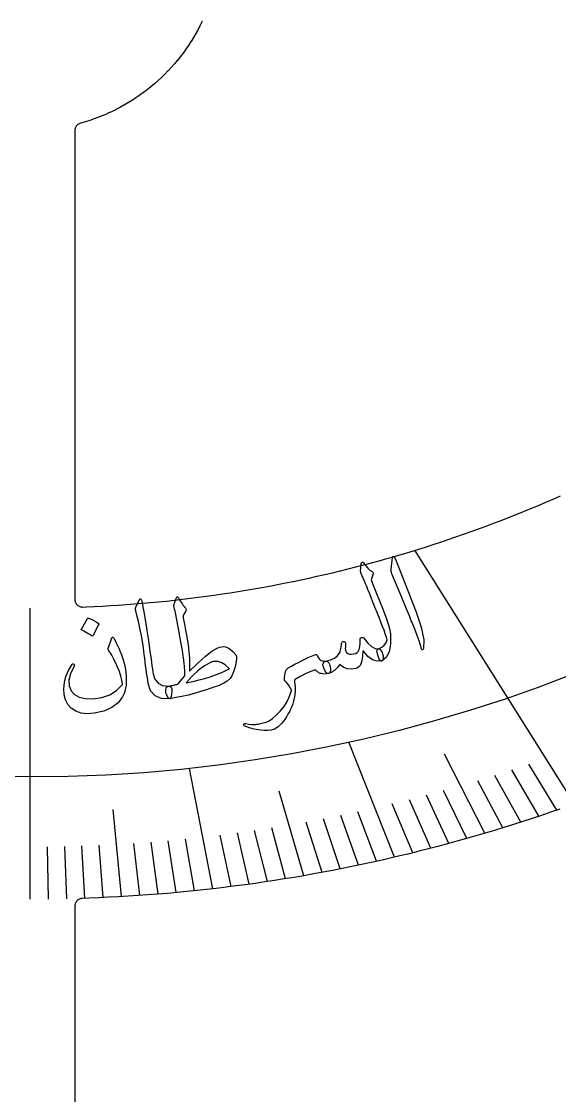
# Model space of a CAD drawing. Header units: millimetres. Extents: x -74 to 74, y -74 to 74.
# Drawn here: x -0.29 to 17.55, y -38.32 to -2.71 of the extents above; entities that cross this region are included whole.
import ezdxf

# ---------------------------------------------------------------- set-up
doc = ezdxf.new("R2010")
doc.units = ezdxf.units.MM
for name, color, linetype in [('CUT_INNER', 6, 'Continuous'), ('ENGRAVE', 7, 'Continuous'), ('ENGRAVE_FINE', 8, 'Continuous'), ('TEXT', 5, 'Continuous')]:
    doc.layers.add(name, color=color, linetype=linetype)

msp = doc.modelspace()

# ---------------------------------------------------------------- linework, layer by layer
at = {"layer": 'CUT_INNER'}
for points in [[(5.7046, -2.6998), (5.638, -2.8362), (5.6367, -2.839), (5.5667, -2.9737), (5.5653, -2.9764), (5.4921, -3.1095), (5.4906, -3.1121), (5.4141, -3.2433), (5.4125, -3.2459), (5.3329, -3.3752), (5.3312, -3.3778), (5.2484, -3.5051), (5.2467, -3.5076), (5.1608, -3.6328), (5.1591, -3.6353), (5.0701, -3.7584), (5.0683, -3.7608), (4.9764, -3.8817), (4.9745, -3.8841), (4.8796, -4.0026), (4.8777, -4.005), (4.7799, -4.1212), (4.7779, -4.1235), (4.6773, -4.2372), (4.6753, -4.2395), (4.5719, -4.3507), (4.5698, -4.353), (4.4638, -4.4616), (4.4616, -4.4638), (4.353, -4.5698), (4.3507, -4.5719), (4.2395, -4.6753), (4.2372, -4.6773), (4.1235, -4.7779), (4.1212, -4.7799), (4.005, -4.8777), (4.0026, -4.8796), (3.8841, -4.9745), (3.8817, -4.9764), (3.7608, -5.0683), (3.7584, -5.0701), (3.6353, -5.1591), (3.6328, -5.1608), (3.5076, -5.2467), (3.5051, -5.2484), (3.3778, -5.3312), (3.3752, -5.3329), (3.2459, -5.4125), (3.2433, -5.4141), (3.1121, -5.4906), (3.1095, -5.4921), (2.9764, -5.5653), (2.9737, -5.5667), (2.839, -5.6367), (2.8362, -5.638), (2.6998, -5.7046), (2.697, -5.7059), (2.559, -5.7692), (2.5562, -5.7704), (2.4166, -5.8302), (2.4138, -5.8314), (2.2728, -5.8878), (2.2699, -5.8889), (2.1276, -5.9418), (2.1247, -5.9428), (1.9812, -5.9922), (1.9783, -5.9932), (1.8335, -6.039), (1.8306, -6.0399), (1.6848, -6.0822), (1.6818, -6.083), (1.6713, -6.0858), (1.6472, -6.0935), (1.6241, -6.1035), (1.602, -6.1158), (1.5814, -6.1303), (1.5623, -6.1468), (1.5449, -6.1651), (1.5295, -6.1851), (1.5162, -6.2066), (1.5051, -6.2293), (1.4964, -6.2529), (1.4901, -6.2774), (1.4863, -6.3023), (1.485, -6.3275), (1.485, -21.8776), (1.4863, -21.9027), (1.49, -21.9276), (1.4963, -21.9519), (1.505, -21.9755), (1.516, -21.9982), (1.5292, -22.0196), (1.5445, -22.0395), (1.5618, -22.0578), (1.5808, -22.0743), (1.6013, -22.0888), (1.6232, -22.1012), (1.6463, -22.1113), (1.6702, -22.119), (1.6948, -22.1243), (1.7198, -22.1271), (1.745, -22.1274), (1.8619, -22.1227), (1.8634, -22.1226), (2.1278, -22.1105), (2.1293, -22.1104), (2.3936, -22.0966), (2.3951, -22.0965), (2.6593, -22.0811), (2.6609, -22.081), (2.925, -22.064), (2.9265, -22.0639), (3.1905, -22.0452), (3.192, -22.0451), (3.4559, -22.0248), (3.4574, -22.0247), (3.7211, -22.0028), (3.7227, -22.0027), (3.9863, -21.9791), (3.9878, -21.979), (4.2512, -21.9539), (4.2528, -21.9537), (4.516, -21.927), (4.5176, -21.9268), (4.7807, -21.8984), (4.7822, -21.8983), (5.0452, -21.8683), (5.0467, -21.8681), (5.3094, -21.8365), (5.3109, -21.8363), (5.5735, -21.8031), (5.575, -21.8029), (5.8374, -21.7681), (5.8389, -21.7679), (6.101, -21.7315), (6.1025, -21.7313), (6.3644, -21.6933), (6.3659, -21.693), (6.6276, -21.6534), (6.6291, -21.6532), (6.8905, -21.6119), (6.892, -21.6117), (7.1532, -21.5688), (7.1547, -21.5686), (7.4156, -21.5242), (7.4171, -21.5239), (7.6777, -21.4778), (7.6792, -21.4776), (7.9395, -21.4299), (7.941, -21.4297), (8.2011, -21.3804), (8.2026, -21.3801), (8.4623, -21.3293), (8.4638, -21.329), (8.7232, -21.2766), (8.7247, -21.2763), (8.9838, -21.2222), (8.9853, -21.2219), (9.244, -21.1663), (9.2455, -21.166), (9.5039, -21.1088), (9.5054, -21.1085), (9.7634, -21.0497), (9.7649, -21.0493), (10.0226, -20.989), (10.0241, -20.9886), (10.2814, -20.9267), (10.2829, -20.9263), (10.5398, -20.8628), (10.5412, -20.8624), (10.7978, -20.7974), (10.7992, -20.797), (11.0554, -20.7303), (11.0568, -20.7299), (11.3125, -20.6617), (11.314, -20.6613), (11.5693, -20.5915), (11.5708, -20.5911), (11.8256, -20.5197), (11.8271, -20.5193), (12.0815, -20.4464), (12.0829, -20.4459), (12.3369, -20.3715), (12.3384, -20.371), (12.5918, -20.295), (12.5933, -20.2945), (12.8463, -20.2169), (12.8478, -20.2165), (13.1003, -20.1373), (13.1018, -20.1369), (13.3538, -20.0562), (13.3553, -20.0557), (13.6068, -19.9734), (13.6083, -19.973), (13.8593, -19.8892), (13.8608, -19.8887), (14.1113, -19.8034), (14.1127, -19.8029), (14.3627, -19.716), (14.3641, -19.7155), (14.6136, -19.6271), (14.615, -19.6266), (14.8639, -19.5367), (14.8654, -19.5362), (15.1137, -19.4447), (15.1152, -19.4442), (15.3629, -19.3512), (15.3644, -19.3507), (15.6116, -19.2562), (15.613, -19.2556), (15.8596, -19.1596), (15.861, -19.1591), (16.1071, -19.0616), (16.1085, -19.061), (16.3539, -18.962), (16.3553, -18.9614), (16.6001, -18.8609), (16.6015, -18.8603), (16.8457, -18.7582), (16.8471, -18.7577), (17.0907, -18.6541), (17.0921, -18.6535), (17.335, -18.5485), (17.3364, -18.5479), (17.5787, -18.4414)], [(17.5601, -28.8235), (17.2528, -28.9303), (16.9447, -29.0353), (16.6361, -29.1383), (16.3268, -29.2394), (16.0169, -29.3386), (15.7064, -29.436), (15.3953, -29.5314), (15.0836, -29.6249), (14.7714, -29.7165), (14.4586, -29.8062), (14.1452, -29.8939), (13.8313, -29.9798), (13.5169, -30.0637), (13.202, -30.1456), (12.8866, -30.2257), (12.5707, -30.3038), (12.2544, -30.3799), (11.9375, -30.4542), (11.6203, -30.5264), (11.3025, -30.5968), (10.9844, -30.6651), (10.6658, -30.7316), (10.3469, -30.796), (10.0276, -30.8585), (9.7078, -30.9191), (9.3877, -30.9777), (9.0673, -31.0343), (8.7465, -31.0889), (8.4254, -31.1416), (8.104, -31.1923), (7.7823, -31.2411), (7.4602, -31.2878), (7.1379, -31.3326), (6.8153, -31.3754), (6.4925, -31.4163), (6.1694, -31.4551), (5.8461, -31.492), (5.5226, -31.5268), (5.1989, -31.5597), (4.8749, -31.5906), (4.5508, -31.6196), (4.2265, -31.6465), (3.9021, -31.6714), (3.5775, -31.6944), (3.2528, -31.7153), (2.9279, -31.7343), (2.6029, -31.7513), (2.2779, -31.7662), (1.9527, -31.7792), (1.7266, -31.7869), (1.7026, -31.7888), (1.679, -31.7931), (1.6559, -31.7996), (1.6335, -31.8082), (1.6121, -31.819), (1.5918, -31.8318), (1.5728, -31.8465), (1.5553, -31.8629), (1.5394, -31.881), (1.5254, -31.9005), (1.5133, -31.9212), (1.5032, -31.943), (1.4953, -31.9657), (1.4896, -31.989), (1.4862, -32.0127), (1.485, -32.0367), (1.485, -46.8254)]]:
    msp.add_lwpolyline(points, dxfattribs=at)
at = {"layer": 'ENGRAVE'}
for points in [[(18.0482, -28.6496), (12.7539, -20.2455)], [(0, -31.8152), (0, -22.1627)], [(12.0813, -30.4207), (10.567, -26.6077)], [(6.0544, -31.4685), (5.2861, -27.475)]]:
    msp.add_lwpolyline(points, dxfattribs=at)
msp.add_circle((0, 21.2174), 48.9785, dxfattribs=at)
at = {"layer": 'ENGRAVE_FINE'}
for points in [[(15.0746, -29.6276), (13.738, -27.0005)], [(17.4554, -28.8602), (16.5356, -27.3394)], [(16.2667, -29.2588), (15.4055, -27.7097)], [(16.8615, -29.0633), (15.9708, -27.5281)], [(15.6711, -29.4469), (14.8395, -27.8843)], [(9.0731, -31.0333), (8.2551, -28.2352)], [(13.8794, -29.9668), (13.1382, -28.3666)], [(14.4774, -29.8008), (13.7059, -28.2128)], [(12.6813, -30.2767), (12.0016, -28.654)], [(13.2806, -30.1254), (12.5702, -28.5137)], [(3.0289, -31.7286), (2.7535, -28.8438)], [(10.2779, -30.8097), (9.7235, -29.1477)], [(10.8796, -30.6872), (10.2935, -29.0343)], [(11.4807, -30.5576), (10.8633, -28.9142)], [(7.8667, -31.2285), (7.4402, -29.5353)], [(8.4701, -31.1344), (8.0114, -29.4483)], [(9.6757, -30.925), (9.1531, -29.2545)], [(4.8448, -31.5934), (4.5809, -29.8728)], [(5.4497, -31.5344), (5.1531, -29.8182)], [(6.6588, -31.3955), (6.297, -29.6897)], [(7.2629, -31.3155), (6.8687, -29.6158)], [(0.6059, -31.8117), (0.5728, -30.0745)], [(1.2117, -31.8013), (1.1456, -30.0649)], [(1.8175, -31.784), (1.7183, -30.0489)], [(2.4233, -31.7598), (2.291, -30.0265)], [(3.6344, -31.6905), (3.4362, -29.9625)], [(4.2397, -31.6454), (4.0086, -29.9209)]]:
    msp.add_lwpolyline(points, dxfattribs=at)
at = {"layer": 'TEXT'}
for points in [[(10.9483, -20.9144), (10.9581, -20.8331), (10.9654, -20.7688), (10.9702, -20.7214), (10.9725, -20.6909), (10.9753, -20.6712), (10.9816, -20.6559), (10.9914, -20.6452), (11.0046, -20.639), (11.0211, -20.6377), (11.0364, -20.6427), (11.0506, -20.6541), (11.0635, -20.6718), (11.1247, -20.7592), (11.1905, -20.835), (11.2609, -20.8994), (11.3358, -20.9521), (11.3575, -20.9695), (11.3687, -20.9928), (11.3694, -21.022), (11.3594, -21.057), (11.3017, -21.2223), (11.3249, -21.2832), (11.3478, -21.343), (11.3704, -21.4016), (11.3927, -21.4591), (11.4148, -21.5154), (11.4365, -21.5706), (11.458, -21.6247), (11.4792, -21.6777), (11.676, -22.1677), (11.8202, -22.5533), (11.911, -22.8348), (11.9478, -23.0123), (11.9475, -23.3524), (11.8977, -23.6168), (11.7983, -23.8051), (11.6499, -23.917), (11.6453, -23.9182), (11.6407, -23.9194), (11.6361, -23.9206), (11.6315, -23.9218), (11.5975, -23.9034), (11.565, -23.8496), (11.5339, -23.7606), (11.5042, -23.6362), (11.4967, -23.5893), (11.501, -23.5526), (11.517, -23.5262), (11.5448, -23.51), (11.6547, -23.4571), (11.7401, -23.3903), (11.801, -23.3099), (11.8374, -23.216), (11.8084, -23.1225), (11.7729, -23.0169), (11.7309, -22.8991), (11.6823, -22.7691), (11.6278, -22.6274), (11.5677, -22.4745), (11.5021, -22.3104), (11.431, -22.1351), (11.3628, -21.9623), (11.3011, -21.807), (11.2459, -21.6694), (11.1973, -21.5494), (11.1556, -21.4468), (11.1214, -21.3616), (11.0947, -21.2938), (11.0754, -21.2433), (10.9652, -20.9969), (10.9572, -20.9718), (10.9517, -20.9497), (10.9488, -20.9306), (10.9483, -20.9144)], [(11.9986, -20.5788), (12.0155, -20.4841), (12.0398, -20.4455), (12.0717, -20.463), (12.1112, -20.5366), (12.5306, -21.6063), (12.7886, -22.2626), (12.9607, -22.7968), (13.0449, -23.2095), (13.0404, -23.501), (13.0316, -23.5273), (13.0216, -23.543), (13.0104, -23.548), (12.998, -23.5425), (12.9861, -23.5317), (12.9755, -23.5162), (12.9659, -23.4962), (12.9576, -23.4716), (12.9012, -23.2773), (12.8324, -23.0738), (12.7513, -22.8612), (12.658, -22.6393), (12.6348, -22.581), (12.5705, -22.4239), (12.4653, -22.1681), (12.3197, -21.8132), (11.9922, -21.0275), (11.9777, -20.9849), (11.9686, -20.9444), (11.9646, -20.9061), (11.966, -20.8699)], [(3.6259, -21.8812), (3.6332, -21.8665), (3.6404, -21.8565), (3.6475, -21.8513), (3.6543, -21.8507), (3.6653, -21.8559), (3.6762, -21.8734), (3.6871, -21.9033), (3.6979, -21.9454), (3.7643, -22.2898), (3.8223, -22.6085), (3.8717, -22.9016), (3.9123, -23.1691), (3.9435, -23.3982), (3.9719, -23.6034), (3.9974, -23.7849), (4.02, -23.9426), (4.0393, -24.0766), (4.0552, -24.1868), (4.0674, -24.2734), (4.0761, -24.3362), (4.1345, -24.5215), (4.239, -24.652), (4.3897, -24.7276), (4.5864, -24.7477), (4.6415, -24.7562), (4.6792, -24.7853), (4.6993, -24.8349), (4.702, -24.905), (4.6911, -25.017), (4.6751, -25.0979), (4.6541, -25.1475), (4.6282, -25.1659), (4.3507, -25.157), (4.1393, -25.0691), (3.9946, -24.9031), (3.9163, -24.6596), (3.8972, -24.5416), (3.8791, -24.4231), (3.8618, -24.3043), (3.8454, -24.1852), (3.8296, -24.0657), (3.8141, -23.9458), (3.7989, -23.8257), (3.784, -23.7052), (3.756, -23.4754), (3.7266, -23.2689), (3.6959, -23.0856), (3.6638, -22.9255), (3.6291, -22.7722), (3.5902, -22.6088), (3.5475, -22.4356), (3.5007, -22.2524), (3.4939, -22.2192), (3.4923, -22.1886), (3.4958, -22.1605), (3.5046, -22.1349)], [(4.8495, -21.8171), (4.8586, -21.8041), (4.867, -21.7952), (4.8748, -21.7905), (4.882, -21.79), (4.891, -21.793), (4.8998, -21.7997), (4.9084, -21.8099), (4.917, -21.8236), (4.952, -21.883), (4.9853, -21.938), (5.0167, -21.9884), (5.0462, -22.0343), (5.0741, -22.0752), (5.1005, -22.1103), (5.1254, -22.1397), (5.1488, -22.1633), (5.1663, -22.183), (5.174, -22.205), (5.1718, -22.2294), (5.1598, -22.2561), (5.0846, -22.3825), (5.0755, -22.4039), (5.0706, -22.4276), (5.07, -22.4539), (5.0736, -22.4825), (5.1136, -22.6998), (5.1484, -22.8911), (5.1781, -23.0567), (5.2025, -23.1964), (5.2219, -23.3105), (5.2366, -23.3993), (5.2467, -23.4627), (5.252, -23.5009), (5.2643, -23.6141), (5.2739, -23.7217), (5.2808, -23.8238), (5.2849, -23.9203), (5.2866, -24.0112), (5.2862, -24.0965), (5.2836, -24.1761), (5.2788, -24.2502), (5.5644, -23.9714), (5.8117, -23.7519), (6.0223, -23.5922), (6.1976, -23.4929), (6.2773, -23.4617), (6.35, -23.4432), (6.4157, -23.4373), (6.4746, -23.4442), (6.5609, -23.4746), (6.6469, -23.5298), (6.7327, -23.6097), (6.8185, -23.7142), (6.8333, -23.74), (6.8424, -23.7708), (6.8458, -23.8066), (6.8434, -23.8474), (6.8191, -23.9964), (6.7848, -24.1397), (6.7404, -24.2773), (6.6859, -24.4093), (6.6267, -24.4975), (6.5366, -24.5795), (6.4154, -24.655), (6.2631, -24.7238), (6.0564, -24.7987), (5.8502, -24.8682), (5.6443, -24.9323), (5.439, -24.9909), (5.2344, -25.0437), (5.0311, -25.0905), (4.829, -25.1312), (4.6282, -25.1659), (4.6048, -25.1618), (4.5818, -25.1447), (4.5595, -25.1147), (4.5376, -25.0716), (4.5169, -25.0182), (4.5035, -24.9659), (4.4973, -24.9146), (4.4983, -24.8643), (4.5073, -24.8197), (4.525, -24.7854), (4.5514, -24.7614), (4.5864, -24.7477), (4.6341, -24.7402), (4.6791, -24.7325), (4.7214, -24.7243), (4.761, -24.7158), (4.7979, -24.7076), (4.8322, -24.7002), (4.8639, -24.6936), (4.8931, -24.6878), (5.1273, -24.4085), (5.1284, -24.3974), (5.1292, -24.383), (5.1296, -24.3655), (5.1296, -24.3448), (5.1293, -24.3209), (5.1286, -24.2938), (5.1275, -24.2635), (5.1261, -24.23), (5.124, -24.1937), (5.1211, -24.1548), (5.1173, -24.1134), (5.1126, -24.0694), (5.1074, -24.0231), (5.102, -23.9748), (5.0963, -23.9245), (5.0904, -23.8721), (5.0831, -23.813), (5.0734, -23.7425), (5.0612, -23.6604), (5.0466, -23.5669), (5.0297, -23.4624), (5.0104, -23.3477), (4.9889, -23.2226), (4.9651, -23.0872), (4.9118, -22.7868), (4.8675, -22.5494), (4.8321, -22.3751), (4.8054, -22.2638), (4.786, -22.1925), (4.7725, -22.1382), (4.7647, -22.1009), (4.7628, -22.0806), (4.772, -22.0408), (4.7816, -22.0033), (4.7918, -21.9681), (4.8025, -21.9352), (4.8137, -21.904), (4.8252, -21.8739), (4.8372, -21.845), (4.8495, -21.8171)], [(1.9032, -22.5058), (1.9085, -22.4997), (1.9162, -22.4959), (1.9262, -22.4943), (1.9385, -22.4949), (2.027, -22.5277), (2.1109, -22.5688), (2.1904, -22.6181), (2.2654, -22.6756), (2.2729, -22.6846), (2.2765, -22.6938), (2.2761, -22.7031), (2.2718, -22.7127), (2.0776, -23.0777), (2.0701, -23.0865), (2.06, -23.089), (2.0474, -23.0852), (2.0322, -23.0751), (2.0191, -23.0664), (1.9984, -23.0533), (1.9701, -23.0358), (1.9344, -23.014), (1.8906, -22.9879), (1.8381, -22.9574), (1.7772, -22.9225), (1.7076, -22.8832), (1.6984, -22.8765), (1.6936, -22.8697), (1.6933, -22.8627), (1.6976, -22.8555)], [(2.7724, -23.1613), (2.8153, -23.2376), (2.8574, -23.3174), (2.8988, -23.4007), (2.9394, -23.4876), (2.9787, -23.5786), (3.0161, -23.6744), (3.0517, -23.775), (3.0855, -23.8803), (3.1156, -23.9855), (3.1405, -24.0901), (3.1602, -24.1943), (3.1748, -24.2979), (3.184, -24.4012), (3.188, -24.5047), (3.1867, -24.6082), (3.1801, -24.7118), (3.1646, -24.8212), (3.1403, -24.9229), (3.1069, -25.017), (3.0647, -25.1035), (2.9136, -25.3037), (2.7068, -25.4615), (2.4442, -25.5762), (2.1262, -25.647), (1.8944, -25.6625), (1.6898, -25.6402), (1.5131, -25.5805), (1.3644, -25.4838), (1.2515, -25.3567), (1.1725, -25.2063), (1.127, -25.0328), (1.1149, -24.8363), (1.1365, -24.6273), (1.1877, -24.4257), (1.2683, -24.2314), (1.3778, -24.0442), (1.3954, -24.0226), (1.4126, -24.0104), (1.4296, -24.0075), (1.4463, -24.014), (1.462, -24.0281), (1.467, -24.0484), (1.4612, -24.0749), (1.4446, -24.1075), (1.3369, -24.3424), (1.2857, -24.5527), (1.2921, -24.7385), (1.3568, -24.8999), (1.4707, -25.0273), (1.6295, -25.1154), (1.833, -25.1639), (2.081, -25.1721), (2.3781, -25.1289), (2.6395, -25.0373), (2.8646, -24.8978), (3.0528, -24.7111), (3.0565, -24.7047), (3.0588, -24.6955), (3.0598, -24.6834), (3.0594, -24.6685), (3.0449, -24.5522), (3.0111, -24.4178), (2.9582, -24.2653), (2.8864, -24.0948), (2.8468, -24.0091), (2.8088, -23.9294), (2.7724, -23.8558), (2.7377, -23.7881), (2.7043, -23.7268), (2.672, -23.6722), (2.6407, -23.6242), (2.6105, -23.5828), (2.596, -23.5612), (2.5874, -23.5409), (2.5846, -23.522), (2.5876, -23.5046), (2.7035, -23.1515), (2.7151, -23.1306), (2.7303, -23.1253), (2.7494, -23.1355), (2.7724, -23.1613)], [(9.8012, -23.9241), (9.9588, -23.8801), (10.0855, -23.8232), (10.1815, -23.7537), (10.2468, -23.6718), (10.2714, -23.6138), (10.2919, -23.5429), (10.3081, -23.4592), (10.3199, -23.3626), (10.3258, -23.3334), (10.3342, -23.3102), (10.3451, -23.293), (10.3587, -23.2817), (10.3771, -23.2733), (10.3945, -23.271), (10.411, -23.2749), (10.4265, -23.2851), (10.4419, -23.3019), (10.452, -23.3223), (10.4571, -23.3463), (10.4569, -23.3739), (10.4494, -23.4467), (10.4472, -23.5069), (10.4505, -23.5544), (10.4592, -23.5892), (10.4863, -23.6354), (10.5283, -23.6678), (10.5853, -23.6865), (10.6572, -23.6913), (10.734, -23.6833), (10.7964, -23.6653), (10.8442, -23.6375), (10.8775, -23.6), (10.9063, -23.5339), (10.9263, -23.4427), (10.9377, -23.3266), (10.9403, -23.1856), (10.9418, -23.1684), (10.9506, -23.1542), (10.9668, -23.143), (10.9903, -23.1348), (11.0135, -23.1314), (11.0333, -23.1337), (11.0497, -23.1417), (11.0627, -23.1553), (11.1921, -23.3206), (11.3165, -23.4346), (11.4357, -23.4973), (11.5494, -23.5088), (11.5759, -23.5134), (11.6039, -23.5357), (11.6335, -23.5757), (11.6646, -23.6333), (11.6836, -23.6806), (11.6965, -23.7276), (11.7032, -23.7744), (11.7036, -23.8211), (11.6994, -23.858), (11.6898, -23.8862), (11.6749, -23.9054), (11.6545, -23.9158), (11.4993, -23.9258), (11.3473, -23.8748), (11.199, -23.763), (11.0546, -23.5904), (11.0472, -23.5814), (11.041, -23.5793), (11.0358, -23.5842), (11.0317, -23.596), (11.0216, -23.7317), (11.0067, -23.8462), (10.9871, -23.9396), (10.9628, -24.0119), (10.9341, -24.0636), (10.8986, -24.1055), (10.8564, -24.1375), (10.8075, -24.1597), (10.6528, -24.1858), (10.51, -24.1732), (10.3794, -24.1221), (10.2611, -24.0326), (10.1752, -24.1447), (10.0846, -24.2325), (9.9897, -24.2959), (9.8904, -24.3349), (9.8626, -24.3344), (9.835, -24.3206), (9.8076, -24.2937), (9.7804, -24.2536), (9.7203, -24.1244), (9.7038, -24.0264), (9.7308, -23.9597), (9.8012, -23.9241)], [(9.8997, -24.3329), (9.8261, -24.3456), (9.7586, -24.3502), (9.6974, -24.3468), (9.6425, -24.3355), (9.6173, -24.3277), (9.5931, -24.3173), (9.5699, -24.3043), (9.5476, -24.2887), (9.5259, -24.2712), (9.5043, -24.2524), (9.4827, -24.2325), (9.4612, -24.2113), (9.2733, -24.2799), (9.1026, -24.3512), (8.9492, -24.4256), (8.813, -24.5032), (8.7857, -24.5261), (8.7682, -24.5535), (8.7607, -24.5855), (8.7632, -24.6222), (8.7796, -24.7715), (8.7839, -24.9095), (8.7762, -25.036), (8.7564, -25.1512), (8.7324, -25.2428), (8.7041, -25.3333), (8.6714, -25.4228), (8.6343, -25.5113), (8.5928, -25.5985), (8.5468, -25.6841), (8.4963, -25.768), (8.4413, -25.8503), (8.3303, -25.9925), (8.2182, -26.0996), (8.1052, -26.1715), (7.9916, -26.2082), (7.8789, -26.2209), (7.7588, -26.222), (7.6313, -26.2117), (7.4965, -26.1897), (7.43, -26.1746), (7.3691, -26.1595), (7.3138, -26.1442), (7.2641, -26.129), (7.2198, -26.1141), (7.1805, -26.0998), (7.1464, -26.0863), (7.1173, -26.0734), (7.0991, -26.0613), (7.0874, -26.0472), (7.0822, -26.0308), (7.0834, -26.0123), (7.0908, -25.9962), (7.1042, -25.9868), (7.1235, -25.9842), (7.1488, -25.9883), (7.2481, -26.0065), (7.3371, -26.0173), (7.4157, -26.0207), (7.484, -26.0167), (7.5191, -26.0129), (7.5561, -26.0076), (7.595, -26.0008), (7.6359, -25.9924), (7.6786, -25.9825), (7.7233, -25.9711), (7.7699, -25.9581), (7.8183, -25.9436), (7.9184, -25.8985), (8.0304, -25.8227), (8.1541, -25.7161), (8.289, -25.5786), (8.4174, -25.421), (8.5218, -25.2542), (8.6023, -25.0785), (8.6591, -24.8939), (8.6613, -24.8863), (8.6612, -24.8792), (8.6587, -24.8726), (8.6539, -24.8663), (8.6107, -24.7818), (8.5634, -24.7075), (8.5121, -24.6434), (8.4567, -24.5895), (8.437, -24.5516), (8.434, -24.4797), (8.4476, -24.3739), (8.4775, -24.2341), (8.4888, -24.2059), (8.5049, -24.1815), (8.5259, -24.1609), (8.5518, -24.1441), (8.6664, -24.0829), (8.7792, -24.0234), (8.8905, -23.9656), (9.0001, -23.9097), (9.1087, -23.8557), (9.217, -23.8039), (9.325, -23.7543), (9.4327, -23.7067), (9.4591, -23.6982), (9.4814, -23.6989), (9.4996, -23.7087), (9.5138, -23.7278), (9.5332, -23.7738), (9.5562, -23.8143), (9.5828, -23.8493), (9.6131, -23.8786), (9.6492, -23.8996), (9.6941, -23.9138), (9.7479, -23.9214), (9.8105, -23.9221), (9.8425, -23.928), (9.8712, -23.9459), (9.8965, -23.976), (9.9184, -24.0181), (9.9358, -24.0669), (9.9474, -24.1169), (9.9532, -24.1683), (9.9531, -24.2209), (9.9472, -24.2661), (9.9364, -24.2998), (9.9205, -24.3221), (9.8997, -24.3329)], [(6.094, -23.9313), (6.0708, -23.9353), (6.0472, -23.9411), (6.0233, -23.9487), (5.9991, -23.9582), (5.7838, -24.0771), (5.5754, -24.23), (5.3732, -24.4169), (5.1768, -24.6379), (5.3935, -24.5924), (5.5984, -24.5437), (5.7914, -24.492), (5.9726, -24.4374), (6.1418, -24.3799), (6.2991, -24.3193), (6.4445, -24.2556), (6.5779, -24.189), (6.5901, -24.1816), (6.5957, -24.1734), (6.5947, -24.1644), (6.5871, -24.1546), (6.47, -24.047), (6.349, -23.974), (6.2237, -23.9354), (6.094, -23.9313)]]:
    msp.add_lwpolyline(points, close=True, dxfattribs=at)

doc.saveas('drawing.dxf')
